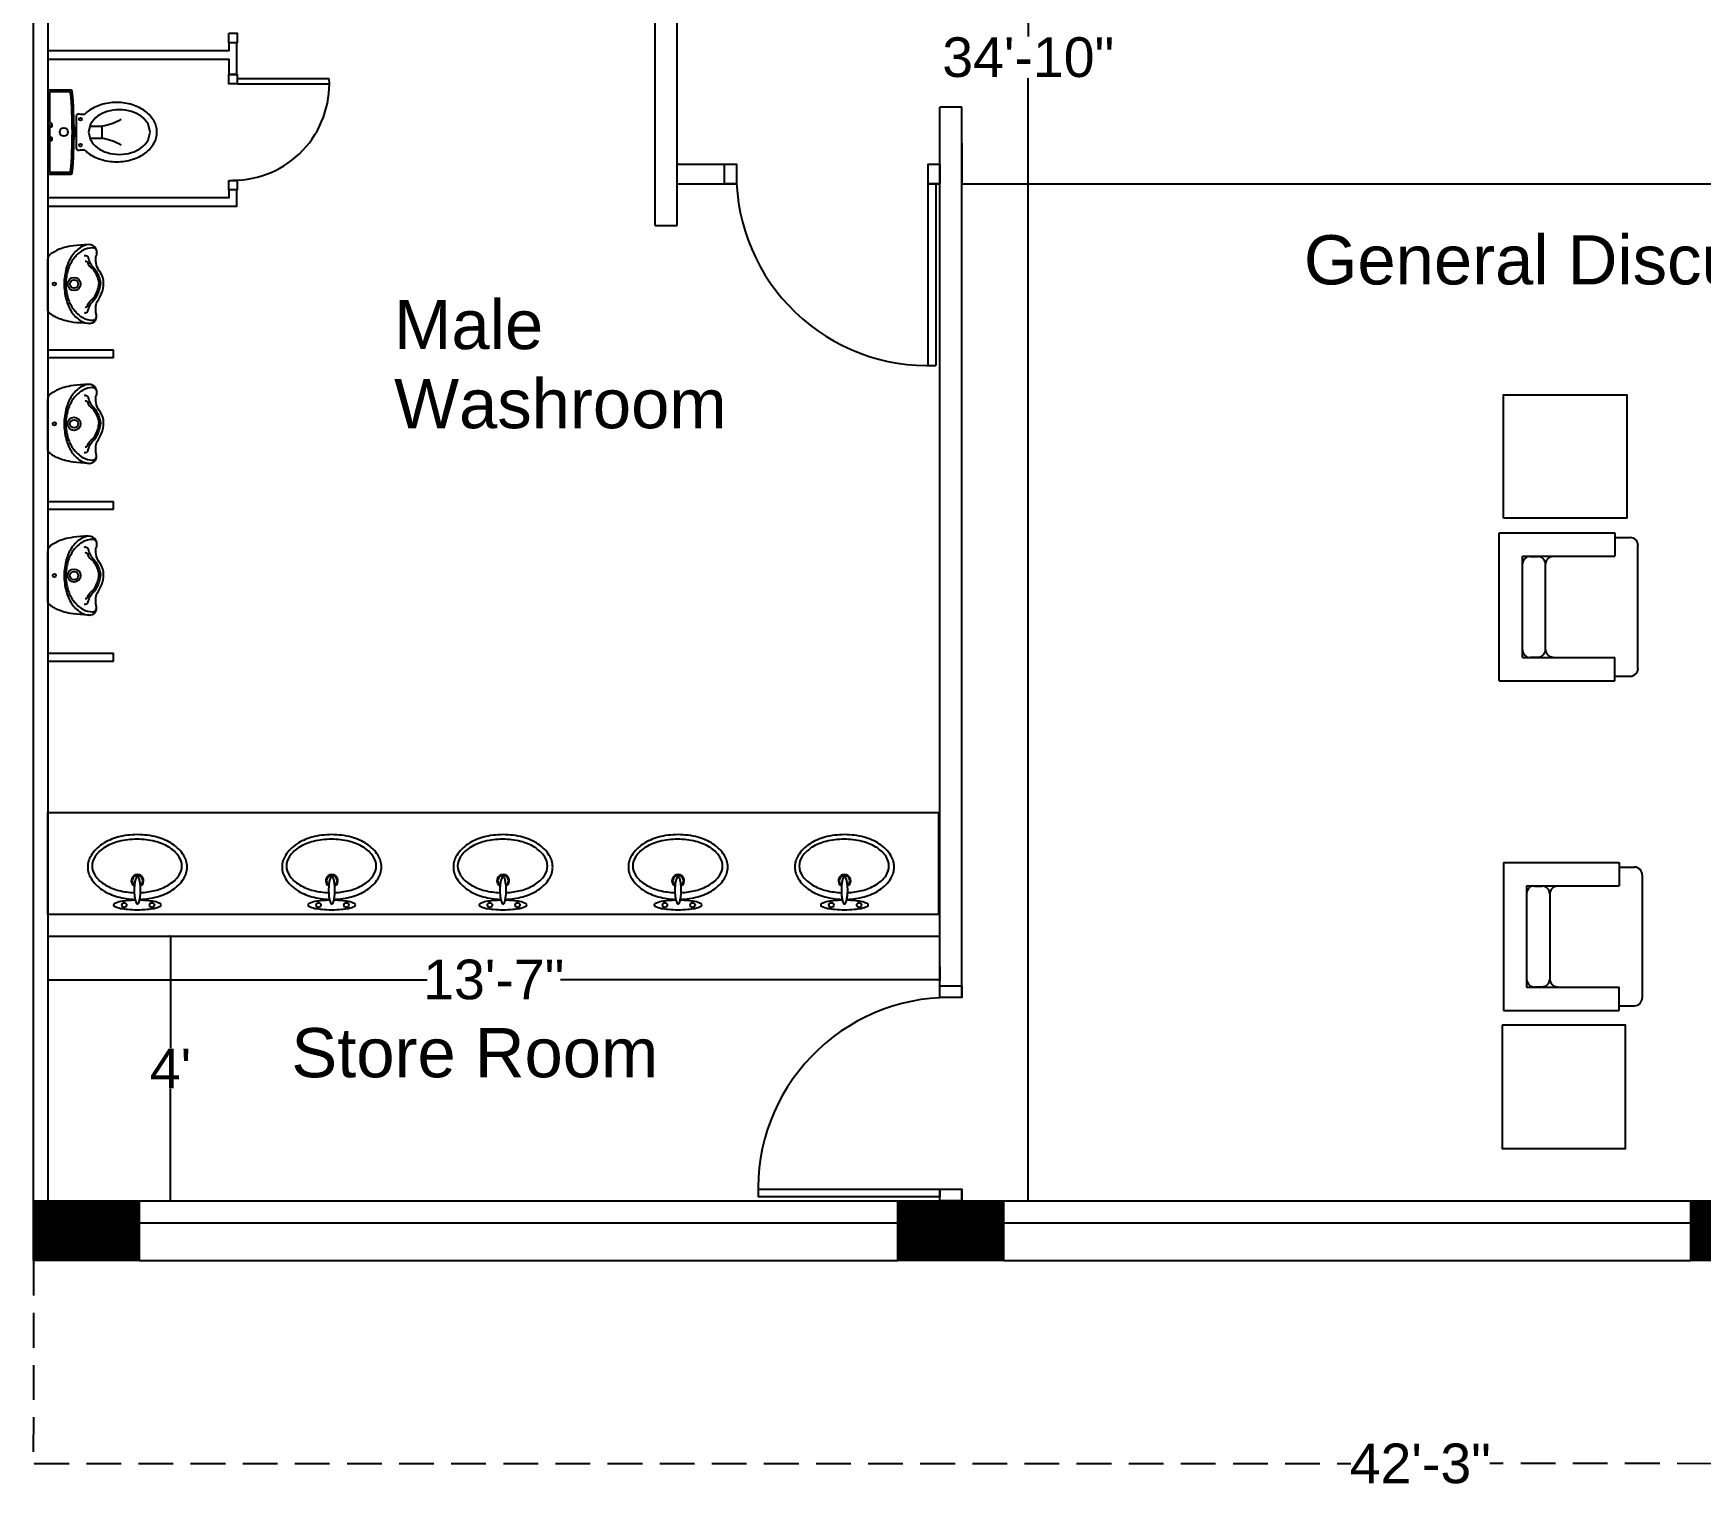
# Model space of a CAD drawing. Header units: inches. Extents: x -913 to 64634, y -1481 to 18188.
# Drawn here: x -557.1 to -252.4, y 2962.3 to 3228.5 of the extents above; entities that cross this region are included whole.
import ezdxf

# ---------------------------------------------------------------- set-up
doc = ezdxf.new("R2010")
doc.units = ezdxf.units.IN
doc.header["$MEASUREMENT"] = 0
doc.header["$PDMODE"] = 2
doc.linetypes.add('HIDDEN', pattern=[9.525, 6.35, -3.175])
for name, color, linetype in [('01', 1, 'Continuous'), ('02', 1, 'Continuous'), ('ARQ-ALV', 3, 'Continuous'), ('Column', 6, 'Continuous'), ('DB wire', 240, 'Continuous'), ('Door', 130, 'Continuous'), ('SB Wire', 11, 'Continuous'), ('Sofa Washroom', 8, 'Continuous'), ('Text', 7, 'Continuous'), ('Wall', 150, 'Continuous'), ('Washroom wall', 244, 'Continuous')]:
    doc.layers.add(name, color=color, linetype=linetype)
doc.styles.get("Standard").update_dxf_attribs({"font": 'arial.ttf'})
doc.dimstyles.get("Standard").update_dxf_attribs({"dimtxt": 7.25, "dimasz": 0.18, "dimexe": 0.18, "dimexo": 0.0625, "dimgap": 0.09, "dimtad": 0, "dimtih": 1, "dimtoh": 1, "dimdec": 0, "dimzin": 0, "dimdsep": 46, "dimlunit": 4, "dimtxsty": 'Standard', "dimcen": 0.09, "dimadec": 0, "dimazin": 0, "dimtfac": 1, "dimtdec": 0, "dimtofl": 0, "dimtmove": 0, "dimatfit": 3, "dimfxl": 1, "dimtolj": 1, "dimtzin": 0, "dimarcsym": 0})

# ---------------------------------------------------------------- blocks, each defined once
blk = doc.blocks.new('15PLAV01')
for points in [[(-12.2, 1.77, 0.142413), (-11.37, -1.08, 0.107169), (-8.62, -3.86, 0.078677), (-4.85, -5.55, 0.066056), (0.01, -6.19, 0.066056), (4.87, -5.55, 0.078677), (8.64, -3.86, 0.107169), (11.39, -1.08, 0.142413), (12.22, 1.77, 0.142413), (11.39, 4.62, 0.107169), (8.64, 7.4, 0.078677), (4.87, 9.09, 0.058254), (0.59, 9.72, 0.058254)], [(-0.57, 9.72, 0.058254), (-4.85, 9.09, 0.078677), (-8.62, 7.4, 0.107169), (-11.37, 4.62, 0.142413), (-12.2, 1.77)], [(0.54, 9.94, 0.016127), (2.42, 10.04, 0.028693), (4.14, 10.28, 0.063192), (5.65, 10.78, 0.287816), (5.85, 11.1, 0.287816), (5.65, 11.42, 0.063192), (4.14, 11.93, 0.028693), (2.42, 12.17, 0.020666), (0.01, 12.27, 0.020666), (-2.4, 12.17, 0.028693), (-4.12, 11.93, 0.063192), (-5.63, 11.42, 0.287816), (-5.83, 11.1, 0.287816)], [(-5.83, 11.1, 0.287816), (-5.63, 10.78, 0.063192), (-4.12, 10.28, 0.028693), (-2.4, 10.04, 0.016127), (-0.52, 9.94, 0.016127)], [(-10.92, 1.51, 0.152986), (-10.2, -0.8, 0.106898), (-7.69, -3.14, 0.074008), (-4.31, -4.53, 0.060597), (0.12, -5.07, 0.060597), (4.54, -4.53, 0.074008), (7.92, -3.14, 0.106898), (10.43, -0.8, 0.152986), (11.16, 1.51, 0.152986), (10.43, 3.83, 0.106898), (7.92, 6.16, 0.074008), (4.54, 7.55, 0.05164), (0.77, 8.08, 0.05164)], [(-0.76, 8.07, 0.048749), (-4.31, 7.55, 0.074008), (-7.69, 6.16, 0.106898), (-10.2, 3.83, 0.152986), (-10.92, 1.51)]]:
    blk.add_lwpolyline(points, format="xyb")
blk.add_lwpolyline([(0.01, 10.84, 0.272053), (-0.21, 10.72, 0.070491), (-0.54, 9.86, 0.032887), (-0.7, 8.86, 0.023829), (-0.77, 7.47, 0.023829), (-0.7, 6.09, 0.032887), (-0.54, 5.09, 0.070491), (-0.21, 4.23, 0.272053), (0.01, 4.1, 0.272053), (0.23, 4.23, 0.070491), (0.56, 5.09, 0.032887), (0.72, 6.09, 0.023829), (0.79, 7.47, 0.023829), (0.72, 8.86, 0.032887), (0.56, 9.86, 0.070491), (0.23, 10.72, 0.272053)], format="xyb", close=True)
for centre in [(-3.57, 11.12), (3.25, 11.12)]:
    blk.add_circle(centre, 0.583)
for radius, start, end in [(1.51, 119.1251, 60.334), (1.3, 123.6128, 55.736)]:
    blk.add_arc((0, 5.14), radius, start, end)
blk = doc.blocks.new('M-MC80')
blk.add_lwpolyline([(-0.4, 0), (-0.4, 0.8), (0.4, 0.8), (0.4, 0)], close=True)
blk = doc.blocks.new('*D105')
at = {"layer": '01', "color": 0, "lineweight": -2, "ltscale": 3, "transparency": 16777216}
for p, q in [((-454.06, 4372.49), (-458.68, 4372.49)), ((-458.5, 4372.31), (-458.5, 4324.08)), ((-458.5, 4268.27), (-458.5, 4316.5)), ((-454.06, 4268.09), (-458.68, 4268.09))]:
    blk.add_line(p, q, dxfattribs=at)
at = {"layer": '01', "color": 0, "ltscale": 3, "transparency": 16777216}
for points in [[(-458.53, 4372.31), (-458.47, 4372.31), (-458.5, 4372.49)], [(-458.53, 4268.27), (-458.47, 4268.27), (-458.5, 4268.09)]]:
    blk.add_solid(points, dxfattribs=at)
at = {"layer": 'DB wire', "color": 0, "linetype": 'HIDDEN', "lineweight": -2, "transparency": 16777216}
for p, q in [((-50.05, 4376), (19.18, 4376)), ((19, 4375.82), (19, 3693.78)), ((19, 3004.28), (19, 3686.32)), ((-50.05, 3004.1), (19.18, 3004.1))]:
    blk.add_line(p, q, dxfattribs=at)
at = {"layer": 'DB wire', "color": 0, "linetype": 'HIDDEN', "transparency": 16777216}
for points in [[(18.97, 4375.82), (19.03, 4375.82), (19, 4376)], [(18.97, 3004.28), (19.03, 3004.28), (19, 3004.1)]]:
    blk.add_solid(points, dxfattribs=at)
at = {"layer": 'Defpoints', "color": 0, "linetype": 'HIDDEN', "transparency": 16777216}
for p in [(-50.11, 4376), (-50.11, 3004.1), (19, 3004.1)]:
    blk.add_point(p, dxfattribs=at)
at = {"layer": 'Defpoints', "color": 0, "ltscale": 3, "transparency": 16777216}
for p in [(-458.5, 4372.49), (-454, 4372.49), (-454, 4268.09)]:
    blk.add_point(p, dxfattribs=at)
at = {"layer": '01', "color": 0, "ltscale": 3, "transparency": 16777216, "insert": (-458.5, 4320.29), "char_height": 7.25, "attachment_point": 5}
blk.add_mtext('\\A1;8\'-8"', dxfattribs=at)
at = {"layer": 'DB wire', "color": 0, "linetype": 'HIDDEN', "transparency": 16777216, "insert": (19, 3690.05), "char_height": 7.25, "attachment_point": 5}
blk.add_mtext('\\A1;114\'-4"', dxfattribs=at)
blk = doc.blocks.new('*D106')
at = {"layer": '01', "color": 0, "lineweight": -2, "ltscale": 3, "transparency": 16777216}
for p, q in [((-538.84, 4360.56), (-538.84, 4360.68)), ((-538.66, 4360.5), (-503.74, 4360.5)), ((-449.43, 4360.5), (-484.34, 4360.5)), ((-449.25, 4360.56), (-449.25, 4360.68))]:
    blk.add_line(p, q, dxfattribs=at)
at = {"layer": '01', "color": 0, "ltscale": 3, "transparency": 16777216}
for points in [[(-538.66, 4360.53), (-538.66, 4360.47), (-538.84, 4360.5)], [(-449.43, 4360.53), (-449.43, 4360.47), (-449.25, 4360.5)]]:
    blk.add_solid(points, dxfattribs=at)
at = {"layer": 'DB wire', "color": 0, "linetype": 'HIDDEN', "lineweight": -2, "transparency": 16777216}
for p, q in [((-557.06, 3004.1), (-557.07, 2966.88)), ((-50.11, 3004.04), (-50.11, 2966.82)), ((-556.89, 2967.06), (-316.28, 2967.03)), ((-50.29, 2967), (-290.9, 2967.03))]:
    blk.add_line(p, q, dxfattribs=at)
at = {"layer": 'DB wire', "color": 0, "linetype": 'HIDDEN', "transparency": 16777216}
for points in [[(-556.89, 2967.09), (-556.89, 2967.03), (-557.07, 2967.06)], [(-50.29, 2967.03), (-50.29, 2966.97), (-50.11, 2967)]]:
    blk.add_solid(points, dxfattribs=at)
at = {"layer": 'Defpoints', "color": 0, "ltscale": 3, "transparency": 16777216}
for p in [(-538.84, 4360.5), (-538.84, 4360.5), (-449.25, 4360.5)]:
    blk.add_point(p, dxfattribs=at)
at = {"layer": 'Defpoints', "color": 0, "linetype": 'HIDDEN', "transparency": 16777216}
for p in [(-557.06, 3004.16), (-50.11, 3004.1), (-50.11, 2967)]:
    blk.add_point(p, dxfattribs=at)
at = {"layer": '01', "color": 0, "ltscale": 3, "transparency": 16777216, "insert": (-494.04, 4360.5), "char_height": 7.25, "attachment_point": 5}
blk.add_mtext('\\A1;7\'-6"', dxfattribs=at)
at = {"layer": 'DB wire', "color": 0, "linetype": 'HIDDEN', "transparency": 16777216, "insert": (-303.59, 2967.03), "char_height": 7.25, "attachment_point": 5}
blk.add_mtext('\\A1;42\'-3"', dxfattribs=at)
blk = doc.blocks.new('*D137')
at = {"layer": '01', "color": 0, "lineweight": -2, "ltscale": 3, "transparency": 16777216}
for p, q in [((-532.06, 3063.48), (-532.18, 3063.48)), ((-532, 3063.3), (-532, 3042.99)), ((-532, 3015.26), (-532, 3035.56)), ((-532.06, 3015.08), (-532.18, 3015.08))]:
    blk.add_line(p, q, dxfattribs=at)
at = {"layer": '01', "color": 0, "ltscale": 3, "transparency": 16777216}
for points in [[(-532.03, 3063.3), (-531.97, 3063.3), (-532, 3063.48)], [(-532.03, 3015.26), (-531.97, 3015.26), (-532, 3015.08)]]:
    blk.add_solid(points, dxfattribs=at)
at = {"layer": 'Defpoints', "color": 0, "ltscale": 3, "transparency": 16777216}
for p in [(-532, 3063.48), (-532, 3063.48), (-532, 3015.08)]:
    blk.add_point(p, dxfattribs=at)
at = {"layer": '01', "color": 0, "ltscale": 3, "transparency": 16777216, "insert": (-532, 3039.28), "char_height": 7.25, "attachment_point": 5}
blk.add_mtext("\\A1;4'", dxfattribs=at)
blk = doc.blocks.new('*D138')
at = {"layer": '01', "color": 0, "lineweight": -2, "ltscale": 3, "transparency": 16777216}
for p, q in [((-554.44, 3057.94), (-554.44, 3055.32)), ((-391.4, 3057.94), (-391.4, 3055.32)), ((-554.26, 3055.5), (-485.12, 3055.5)), ((-391.58, 3055.5), (-460.71, 3055.5))]:
    blk.add_line(p, q, dxfattribs=at)
at = {"layer": '01', "color": 0, "ltscale": 3, "transparency": 16777216}
for points in [[(-554.26, 3055.53), (-554.26, 3055.47), (-554.44, 3055.5)], [(-391.58, 3055.53), (-391.58, 3055.47), (-391.4, 3055.5)]]:
    blk.add_solid(points, dxfattribs=at)
at = {"layer": 'Defpoints', "color": 0, "ltscale": 3, "transparency": 16777216}
for p in [(-554.44, 3058), (-391.4, 3058), (-554.44, 3055.5)]:
    blk.add_point(p, dxfattribs=at)
at = {"layer": '01', "color": 0, "ltscale": 3, "transparency": 16777216, "insert": (-472.92, 3055.5), "char_height": 7.25, "attachment_point": 5}
blk.add_mtext('\\A1;13\'-7"', dxfattribs=at)
blk = doc.blocks.new('*D139')
at = {"layer": '01', "color": 0, "lineweight": -2, "ltscale": 3, "transparency": 16777216}
for p, q in [((-375.31, 3433.15), (-375.42, 3433.15)), ((-375.24, 3432.97), (-375.24, 3227.91)), ((-375.24, 3015.26), (-375.24, 3220.32)), ((-375.31, 3015.08), (-375.42, 3015.08))]:
    blk.add_line(p, q, dxfattribs=at)
at = {"layer": '01', "color": 0, "ltscale": 3, "transparency": 16777216}
for points in [[(-375.27, 3432.97), (-375.21, 3432.97), (-375.24, 3433.15)], [(-375.27, 3015.26), (-375.21, 3015.26), (-375.24, 3015.08)]]:
    blk.add_solid(points, dxfattribs=at)
at = {"layer": 'Defpoints', "color": 0, "ltscale": 3, "transparency": 16777216}
for p in [(-375.24, 3433.15), (-375.24, 3015.08), (-375.24, 3015.08)]:
    blk.add_point(p, dxfattribs=at)
at = {"layer": '01', "color": 0, "ltscale": 3, "transparency": 16777216, "insert": (-375.24, 3224.11), "char_height": 7.25, "attachment_point": 5}
blk.add_mtext('\\A1;34\'-10"', dxfattribs=at)
blk = doc.blocks.new('*D140')
at = {"layer": '01', "color": 0, "lineweight": -2, "ltscale": 3, "transparency": 16777216}
for p, q in [((-387.4, 3208.44), (-387.4, 3200.82)), ((-99.66, 3208.44), (-99.66, 3200.82)), ((-387.22, 3201), (-249.83, 3201)), ((-99.84, 3201), (-237.22, 3201))]:
    blk.add_line(p, q, dxfattribs=at)
at = {"layer": '01', "color": 0, "ltscale": 3, "transparency": 16777216}
for points in [[(-387.22, 3201.03), (-387.22, 3200.97), (-387.4, 3201)], [(-99.84, 3201.03), (-99.84, 3200.97), (-99.66, 3201)]]:
    blk.add_solid(points, dxfattribs=at)
at = {"layer": 'Defpoints', "color": 0, "ltscale": 3, "transparency": 16777216}
for p in [(-387.4, 3208.5), (-99.66, 3208.5), (-387.4, 3201)]:
    blk.add_point(p, dxfattribs=at)
at = {"layer": '01', "color": 0, "ltscale": 3, "transparency": 16777216, "insert": (-243.53, 3201), "char_height": 7.25, "attachment_point": 5}
blk.add_mtext("\\A1;24'", dxfattribs=at)

msp = doc.modelspace()

# ---------------------------------------------------------------- hatches: boundary and pattern name
at = {"layer": 'SB Wire', "linetype": 'HIDDEN'}
h = msp.add_hatch(dxfattribs=at)
h.set_pattern_fill('ANSI31', color=6)
h.set_pattern_definition([(45, (-6940.35894, -9331.38699), (-0.0883883476, 0.0883883476), [])])
h.paths.add_polyline_path([(-537.75, 3004.16), (-537.75, 3015.08), (-557.06, 3015.08), (-557.06, 3004.16)])
h.paths.add_polyline_path([(-399.05, 3004.16), (-379.74, 3004.16), (-379.74, 3015.08), (-399.05, 3015.08)])
h.paths.add_polyline_path([(-254.15, 3015.08), (-254.15, 3004.16), (-234.84, 3004.16), (-234.84, 3015.08)])
h.paths.add_polyline_path([(-69.29, 3015.02), (-69.29, 3004.1), (-49.98, 3004.1), (-49.98, 3015.02)])
h.paths.add_polyline_path([(-69.32, 3433.3), (-50.01, 3433.3), (-50.01, 3444.21), (-69.32, 3444.21)])
h.paths.add_polyline_path([(-537.75, 3433.15), (-537.75, 3444.06), (-557.06, 3444.06), (-557.06, 3433.15)])

# ---------------------------------------------------------------- linework, layer by layer
at = {"layer": '02'}
msp.add_lwpolyline([(-502.99, 3220.22), (-519.83, 3220.22), (-519.83, 3219.27), (-502.97, 3219.27)], dxfattribs=at)
at = {"layer": 'ARQ-ALV'}
msp.add_line((-391.4, 3204.6), (-391.4, 3201), dxfattribs=at)
at = {"layer": 'Column'}
for points in [[(-557.06, 3015.08), (-537.75, 3015.08), (-537.75, 3004.16), (-557.06, 3004.16)], [(-399.05, 3015.08), (-379.74, 3015.08), (-379.74, 3004.16), (-399.05, 3004.16)], [(-254.15, 3015.08), (-234.84, 3015.08), (-234.84, 3004.16), (-254.15, 3004.16)]]:
    msp.add_lwpolyline(points, close=True, dxfattribs=at)
at = {"layer": 'Door'}
for points in [[(-521.35, 3228.52), (-519.83, 3228.52), (-519.83, 3226.8), (-521.35, 3226.8)], [(-521.35, 3220.98), (-519.83, 3220.98), (-519.83, 3219.27), (-521.35, 3219.27)], [(-428.58, 3201), (-430.73, 3201), (-430.73, 3204.6), (-428.58, 3204.6)], [(-391.4, 3201), (-393.54, 3201), (-393.54, 3204.6), (-391.4, 3204.6)], [(-521.35, 3201.64), (-519.83, 3201.64), (-519.83, 3199.93), (-521.35, 3199.93)], [(-391.39, 3052.26), (-391.39, 3054.41), (-387.4, 3054.41), (-387.4, 3052.26)], [(-391.39, 3015.08), (-391.39, 3017.22), (-387.4, 3017.22), (-387.4, 3015.08)]]:
    msp.add_lwpolyline(points, close=True, dxfattribs=at)
for points in [[(-393.54, 3167.76), (-393.54, 3201), (-392.12, 3201), (-392.12, 3167.79)], [(-424.63, 3017.22), (-391.39, 3017.22), (-391.39, 3015.8), (-424.6, 3015.8)]]:
    msp.add_lwpolyline(points, dxfattribs=at)
for centre, radius, start, end in [((-520.59, 3219.27), 17.62, 270, 3.1106), ((-393.54, 3202.8), 35.04, 180, 272.3291), ((-389.59, 3017.22), 35.04, 90, 182.3291)]:
    msp.add_arc(centre, radius, start, end, dxfattribs=at)
at = {"layer": 'Sofa Washroom'}
for p, q in [((-554.44, 3218.13), (-554.44, 3212.05)), ((-550.19, 3218.13), (-554.44, 3218.13)), ((-554.44, 3217.37), (-554.11, 3217.37)), ((-554.44, 3216.77), (-554.11, 3216.77)), ((-554.11, 3217.8), (-554.11, 3212.25)), ((-550.42, 3217.8), (-554.11, 3217.8)), ((-554.44, 3213.76), (-554.11, 3213.76)), ((-554.44, 3213.16), (-554.11, 3213.16)), ((-554.44, 3212.05), (-554, 3211.79)), ((-554.11, 3212.25), (-553.68, 3211.99)), ((-554, 3211.79), (-554, 3211.64)), ((-553.68, 3211.99), (-553.68, 3211.44)), ((-549.21, 3207.39), (-549.21, 3213.52)), ((-546.6, 3211.96), (-546.99, 3210.47)), ((-535.71, 3210.47), (-536.1, 3211.96)), ((-554, 3211.64), (-554.44, 3211.37)), ((-554.44, 3211.37), (-554.44, 3209.54)), ((-554.44, 3209.54), (-554, 3209.27)), ((-554, 3209.12), (-554.44, 3208.86)), ((-554.44, 3208.86), (-554.44, 3202.79)), ((-553.68, 3211.44), (-554.11, 3211.18)), ((-554.11, 3211.18), (-554.11, 3209.73)), ((-554.11, 3209.73), (-553.68, 3209.47)), ((-553.68, 3208.92), (-554.11, 3208.66)), ((-554, 3209.27), (-554, 3209.12)), ((-553.68, 3209.47), (-553.68, 3208.92)), ((-549.62, 3210.46), (-549.62, 3211.27)), ((-549.62, 3211.27), (-549.57, 3211.27)), ((-549.62, 3209.65), (-549.62, 3210.46)), ((-549.57, 3209.65), (-549.62, 3209.65)), ((-549.57, 3211.27), (-549.57, 3210.46)), ((-549.2, 3211.2), (-549.57, 3211.2)), ((-549.57, 3210.46), (-549.57, 3209.65)), ((-549.2, 3209.71), (-549.57, 3209.71)), ((-546.99, 3210.47), (-546.6, 3208.98)), ((-546.7, 3211.57), (-544.46, 3211.57)), ((-546.69, 3209.34), (-544.46, 3209.34)), ((-544.46, 3209.34), (-544.46, 3211.57)), ((-536.1, 3208.98), (-535.71, 3210.47)), ((-554.44, 3207.75), (-554.11, 3207.75)), ((-554.44, 3207.15), (-554.11, 3207.15)), ((-554.11, 3208.66), (-554.11, 3203.11)), ((-554.44, 3204.14), (-554.11, 3204.14)), ((-554.44, 3203.54), (-554.11, 3203.54)), ((-554.44, 3202.79), (-550.19, 3202.79)), ((-554.11, 3203.11), (-550.42, 3203.11)), ((-289.15, 3110.15), (-289.15, 3137.17)), ((-289.15, 3137.17), (-268.03, 3137.17)), ((-268.03, 3137.17), (-268.03, 3132.94)), ((-268.03, 3136.32), (-265.21, 3136.32)), ((-284.93, 3114.38), (-284.93, 3132.94)), ((-284.93, 3132.94), (-268.03, 3132.94)), ((-283.52, 3132.86), (-282.11, 3132.86)), ((-263.81, 3115.8), (-263.81, 3134.91)), ((-263.81, 3112.4), (-263.81, 3134.91)), ((-284.93, 3115.87), (-284.93, 3131.45)), ((-280.7, 3115.87), (-280.7, 3131.45)), ((-284.93, 3114.38), (-268.03, 3114.38)), ((-283.52, 3114.46), (-282.11, 3114.46)), ((-268.03, 3110.15), (-268.03, 3114.38)), ((-289.15, 3110.15), (-268.03, 3110.15)), ((-268.03, 3111), (-265.21, 3111)), ((-288.37, 3076.92), (-288.37, 3049.9)), ((-288.37, 3076.92), (-267.25, 3076.92)), ((-267.25, 3076.92), (-267.25, 3072.69)), ((-267.25, 3076.07), (-264.43, 3076.07)), ((-263.02, 3074.67), (-263.02, 3052.16)), ((-284.15, 3072.69), (-284.15, 3054.13)), ((-284.15, 3072.69), (-267.25, 3072.69)), ((-282.74, 3072.61), (-281.33, 3072.61)), ((-284.15, 3071.2), (-284.15, 3055.62)), ((-279.92, 3071.2), (-279.92, 3055.62)), ((-263.02, 3071.26), (-263.02, 3052.16)), ((-284.15, 3054.13), (-267.25, 3054.13)), ((-282.74, 3054.21), (-281.33, 3054.21)), ((-267.25, 3049.9), (-267.25, 3054.13)), ((-267.25, 3050.75), (-264.43, 3050.75)), ((-288.37, 3049.9), (-267.25, 3049.9))]:
    msp.add_line(p, q, dxfattribs=at)
for points in [[(-546.97, 3189.89), (-547.73, 3189.86), (-548.47, 3189.81), (-549.13, 3189.75), (-549.71, 3189.69), (-550.21, 3189.61), (-550.66, 3189.53), (-551.06, 3189.44), (-551.42, 3189.35), (-551.75, 3189.25), (-552.06, 3189.14), (-552.34, 3189.03), (-552.6, 3188.92), (-552.83, 3188.81), (-553.04, 3188.7), (-553.23, 3188.6), (-553.4, 3188.5), (-553.55, 3188.41), (-553.68, 3188.33), (-553.79, 3188.25), (-553.89, 3188.18), (-553.97, 3188.11), (-554.04, 3188.04), (-554.11, 3187.98), (-554.17, 3187.91), (-554.22, 3187.85), (-554.27, 3187.78), (-554.32, 3187.71), (-554.36, 3187.62), (-554.39, 3187.51), (-554.41, 3187.39), (-554.43, 3187.24)], [(-554.44, 3178.19), (-554.43, 3187.24)], [(-546.87, 3175.47), (-547.73, 3175.51), (-548.47, 3175.56), (-549.13, 3175.62), (-549.71, 3175.68), (-550.21, 3175.76), (-550.66, 3175.84), (-551.06, 3175.93), (-551.42, 3176.02), (-551.75, 3176.13), (-552.06, 3176.23), (-552.34, 3176.34), (-552.6, 3176.45), (-552.83, 3176.56), (-553.04, 3176.67), (-553.23, 3176.77), (-553.4, 3176.87), (-553.55, 3176.96), (-553.68, 3177.04), (-553.79, 3177.12), (-553.89, 3177.19), (-553.97, 3177.26), (-554.04, 3177.33), (-554.11, 3177.4), (-554.17, 3177.46), (-554.22, 3177.52), (-554.27, 3177.59), (-554.32, 3177.67), (-554.36, 3177.75), (-554.39, 3177.86), (-554.41, 3177.98), (-554.43, 3178.13), (-554.44, 3178.19)], [(-546.97, 3164.33), (-547.73, 3164.3), (-548.47, 3164.25), (-549.13, 3164.19), (-549.71, 3164.12), (-550.21, 3164.05), (-550.66, 3163.97), (-551.06, 3163.88), (-551.42, 3163.78), (-551.75, 3163.68), (-552.06, 3163.57), (-552.34, 3163.46), (-552.6, 3163.35), (-552.83, 3163.25), (-553.04, 3163.14), (-553.23, 3163.03), (-553.4, 3162.94), (-553.55, 3162.85), (-553.68, 3162.76), (-553.79, 3162.68), (-553.89, 3162.61), (-553.97, 3162.54), (-554.04, 3162.47), (-554.11, 3162.41), (-554.17, 3162.35), (-554.22, 3162.28), (-554.27, 3162.22), (-554.32, 3162.14), (-554.36, 3162.05), (-554.39, 3161.95), (-554.41, 3161.82), (-554.43, 3161.68)], [(-554.44, 3152.62), (-554.43, 3161.68)], [(-546.87, 3149.9), (-547.73, 3149.94), (-548.47, 3149.99), (-549.13, 3150.05), (-549.71, 3150.12), (-550.21, 3150.19), (-550.66, 3150.27), (-551.06, 3150.36), (-551.42, 3150.46), (-551.75, 3150.56), (-552.06, 3150.67), (-552.34, 3150.77), (-552.6, 3150.88), (-552.83, 3150.99), (-553.04, 3151.1), (-553.23, 3151.2), (-553.4, 3151.3), (-553.55, 3151.39), (-553.68, 3151.48), (-553.79, 3151.55), (-553.89, 3151.63), (-553.97, 3151.7), (-554.04, 3151.76), (-554.11, 3151.83), (-554.17, 3151.89), (-554.22, 3151.96), (-554.27, 3152.02), (-554.32, 3152.1), (-554.36, 3152.19), (-554.39, 3152.29), (-554.41, 3152.42), (-554.43, 3152.56), (-554.44, 3152.62)], [(-546.97, 3136.59), (-547.73, 3136.56), (-548.47, 3136.51), (-549.13, 3136.45), (-549.71, 3136.38), (-550.21, 3136.31), (-550.66, 3136.22), (-551.06, 3136.14), (-551.42, 3136.04), (-551.75, 3135.94), (-552.06, 3135.83), (-552.34, 3135.72), (-552.6, 3135.61), (-552.83, 3135.5), (-553.04, 3135.4), (-553.23, 3135.29), (-553.4, 3135.2), (-553.55, 3135.11), (-553.68, 3135.02), (-553.79, 3134.94), (-553.89, 3134.87), (-553.97, 3134.8), (-554.04, 3134.73), (-554.11, 3134.67), (-554.17, 3134.6), (-554.22, 3134.54), (-554.27, 3134.47), (-554.32, 3134.4), (-554.36, 3134.31), (-554.39, 3134.21), (-554.41, 3134.08), (-554.43, 3133.93)], [(-554.44, 3124.88), (-554.43, 3133.93)], [(-546.87, 3122.16), (-547.73, 3122.2), (-548.47, 3122.25), (-549.13, 3122.31), (-549.71, 3122.38), (-550.21, 3122.45), (-550.66, 3122.53), (-551.06, 3122.62), (-551.42, 3122.72), (-551.75, 3122.82), (-552.06, 3122.92), (-552.34, 3123.03), (-552.6, 3123.14), (-552.83, 3123.25), (-553.04, 3123.36), (-553.23, 3123.46), (-553.4, 3123.56), (-553.55, 3123.65), (-553.68, 3123.74), (-553.79, 3123.81), (-553.89, 3123.89), (-553.97, 3123.96), (-554.04, 3124.02), (-554.11, 3124.09), (-554.17, 3124.15), (-554.22, 3124.22), (-554.27, 3124.28), (-554.32, 3124.36), (-554.36, 3124.45), (-554.39, 3124.55), (-554.41, 3124.67), (-554.43, 3124.82), (-554.44, 3124.88)]]:
    msp.add_lwpolyline(points, dxfattribs=at)
for points in [[(-546.97, 3189.89, 0.119593), (-548.38, 3189.42, 0.107169), (-550.03, 3187.8, 0.078682), (-551.04, 3185.58, 0.066063), (-551.43, 3182.71, 0.066063), (-551.06, 3179.83, 0.078682), (-550.07, 3177.6, 0.107169), (-548.43, 3175.96, 0.142401), (-546.75, 3175.47, 0.142401)], [(-546.21, 3189.3, 0.127699), (-548.01, 3188.83, 0.106184), (-549.69, 3187.36, 0.085379), (-550.74, 3185.3, 0.074867), (-551.13, 3182.69, 0.074867), (-550.74, 3180.08, 0.085379), (-549.69, 3178.01, 0.106184), (-548.01, 3176.54, 0.127699), (-546.21, 3176.07, 0.127699)], [(-547.78, 3187.91, -0.464563), (-547.02, 3187.41, 0.167632), (-545.94, 3185.59, -0.095318), (-544.89, 3183.41, -0.050009), (-544.81, 3182.69, 0.218261)], [(-546.87, 3175.47, 0.520415), (-545.57, 3177.24, -0.151702), (-545.41, 3179.48, 0.059081), (-544.61, 3180.93, 0.243177), (-544.77, 3184.82, -0.213207), (-545.64, 3187.67, 0.594434), (-546.97, 3189.89, -0.234778)], [(-547.62, 3186.86, -0.415723), (-547.19, 3186.71, 0.170209), (-546.16, 3185.39, -0.093621), (-545.18, 3183.34, -0.049452), (-545.11, 3182.68, -0.049452)], [(-547.78, 3177.46, 0.464563), (-547.02, 3177.96, -0.167632), (-545.94, 3179.78, 0.095318), (-544.89, 3181.96, 0.050009), (-544.81, 3182.69, -0.218261)], [(-547.62, 3178.51, 0.415723), (-547.19, 3178.66, -0.170209), (-546.16, 3179.99, 0.093621), (-545.18, 3182.03, 0.049452), (-545.11, 3182.69, 0.049452)], [(-546.97, 3164.33, 0.119593), (-548.38, 3163.86, 0.107169), (-550.03, 3162.24, 0.078682), (-551.04, 3160.01, 0.066063), (-551.43, 3157.14, 0.066063), (-551.06, 3154.26, 0.078682), (-550.07, 3152.03, 0.107169), (-548.43, 3150.4, 0.142401), (-546.75, 3149.9, 0.142401)], [(-546.21, 3163.74, 0.127699), (-548.01, 3163.27, 0.106184), (-549.69, 3161.8, 0.085379), (-550.74, 3159.73, 0.074867), (-551.13, 3157.12, 0.074867), (-550.74, 3154.51, 0.085379), (-549.69, 3152.44, 0.106184), (-548.01, 3150.97, 0.127699), (-546.21, 3150.5, 0.127699)], [(-546.87, 3149.9, 0.520415), (-545.57, 3151.67, -0.151702), (-545.41, 3153.92, 0.059081), (-544.61, 3155.36, 0.243177), (-544.77, 3159.26, -0.213207), (-545.64, 3162.1, 0.594434), (-546.97, 3164.33, -0.234778)], [(-547.78, 3162.34, -0.464563), (-547.02, 3161.85, 0.167632), (-545.94, 3160.03, -0.095318), (-544.89, 3157.84, -0.050009), (-544.81, 3157.12, 0.218261)], [(-547.62, 3161.29, -0.415723), (-547.19, 3161.15, 0.170209), (-546.16, 3159.82, -0.093621), (-545.18, 3157.77, -0.049452), (-545.11, 3157.12, -0.049452)], [(-547.78, 3151.9, 0.464563), (-547.02, 3152.39, -0.167632), (-545.94, 3154.21, 0.095318), (-544.89, 3156.4, 0.050009), (-544.81, 3157.12, -0.218261)], [(-547.62, 3152.95, 0.415723), (-547.19, 3153.09, -0.170209), (-546.16, 3154.42, 0.093621), (-545.18, 3156.47, 0.049452), (-545.11, 3157.12, 0.049452)], [(-546.97, 3136.59, 0.119593), (-548.38, 3136.11, 0.107169), (-550.03, 3134.5, 0.078682), (-551.04, 3132.27, 0.066063), (-551.43, 3129.4, 0.066063), (-551.06, 3126.52, 0.078682), (-550.07, 3124.29, 0.107169), (-548.43, 3122.66, 0.142401), (-546.75, 3122.16, 0.142401)], [(-546.21, 3136, 0.127699), (-548.01, 3135.53, 0.106184), (-549.69, 3134.06, 0.085379), (-550.74, 3131.99, 0.074867), (-551.13, 3129.38, 0.074867), (-550.74, 3126.77, 0.085379), (-549.69, 3124.7, 0.106184), (-548.01, 3123.23, 0.127699), (-546.21, 3122.76, 0.127699)], [(-546.87, 3122.16, 0.520415), (-545.57, 3123.93, -0.151702), (-545.41, 3126.18, 0.059081), (-544.61, 3127.62, 0.243177), (-544.77, 3131.51, -0.213207), (-545.64, 3134.36, 0.594434), (-546.97, 3136.59, -0.234778)], [(-547.78, 3134.6, -0.464563), (-547.02, 3134.11, 0.167632), (-545.94, 3132.29, -0.095318), (-544.89, 3130.1, -0.050009), (-544.81, 3129.38, 0.218261)], [(-547.62, 3133.55, -0.415723), (-547.19, 3133.41, 0.170209), (-546.16, 3132.08, -0.093621), (-545.18, 3130.03, -0.049452), (-545.11, 3129.38, -0.049452)], [(-547.78, 3124.16, 0.464563), (-547.02, 3124.65, -0.167632), (-545.94, 3126.47, 0.095318), (-544.89, 3128.66, 0.050009), (-544.81, 3129.38, -0.218261)], [(-547.62, 3125.21, 0.415723), (-547.19, 3125.35, -0.170209), (-546.16, 3126.68, 0.093621), (-545.18, 3128.72, 0.049452), (-545.11, 3129.38, 0.049452)]]:
    msp.add_lwpolyline(points, format="xyb", dxfattribs=at)
at = {"layer": 'Sofa Washroom', "ltscale": 3}
msp.add_lwpolyline([(-554.39, 3067.47), (-554.39, 3086.07), (-391.65, 3086.07), (-391.65, 3067.47)], dxfattribs=at)
at = {"layer": 'Sofa Washroom'}
for centre, radius in [((-548.43, 3212.81), 0.244), ((-551.49, 3210.46), 0.754), ((-548.43, 3208.1), 0.244), ((-553.23, 3182.69), 0.301), ((-549.62, 3182.69), 1.2), ((-549.62, 3182.69), 0.752), ((-553.23, 3157.12), 0.301), ((-549.62, 3157.12), 1.2), ((-549.62, 3157.12), 0.752), ((-553.23, 3129.38), 0.301), ((-549.62, 3129.38), 1.2), ((-549.62, 3129.38), 0.752)]:
    msp.add_circle(centre, radius, dxfattribs=at)
for centre, radius, start, end in [((-550.19, 3217.89), 0.234, 5.1196, 90), ((-633.39, 3210.44), 83.77, 0.0124, 5.1196), ((-550.42, 3217.64), 0.166, 4.9598, 90), ((-633.39, 3210.44), 83.45, 0.0124, 4.9598), ((-542.52, 3208.12), 7.64, 106.9261, 126.3045), ((-541.84, 3205.87), 10, 90, 106.9261), ((-541.84, 3205.87), 10, 73.0739, 90), ((-541.15, 3208.12), 7.64, 53.6955, 73.0739), ((-548.56, 3212.96), 0.857, 101.5708, 139.4951), ((-548.05, 3216.81), 3.08, 257.347, 276.9416), ((-543.57, 3209.55), 5.87, 126.3045, 134.3819), ((-542.72, 3209.74), 4.46, 125.8906, 150.2127), ((-541.89, 3208.59), 5.88, 106.6854, 125.8906), ((-546.44, 3222.51), 11.11, 280.2243, 299.2062), ((-541.35, 3206.78), 7.77, 90, 106.6854), ((-541.35, 3206.78), 7.77, 73.3146, 90), ((-540.81, 3208.59), 5.88, 54.1094, 73.3146), ((-539.98, 3209.74), 4.46, 29.7873, 54.1094), ((-540.11, 3209.55), 5.87, 29.4139, 53.6955), ((-538.5, 3210.46), 4.03, 0, 29.4139), ((-633.39, 3210.47), 83.45, 355.0402, 359.9876), ((-633.39, 3210.47), 83.77, 354.8804, 359.9876), ((-542.72, 3211.2), 4.46, 209.7873, 234.1094), ((-546.44, 3198.4), 11.11, 60.7938, 79.7757), ((-539.98, 3211.2), 4.46, 305.8906, 330.2127), ((-538.5, 3210.46), 4.03, 330.5861, 0), ((-548.56, 3207.95), 0.857, 220.5049, 258.4292), ((-548.05, 3204.1), 3.08, 83.0584, 102.653), ((-543.57, 3211.36), 5.87, 225.6181, 233.6955), ((-542.52, 3212.79), 7.64, 233.6955, 253.0739), ((-541.89, 3212.34), 5.88, 234.1094, 253.3146), ((-541.35, 3214.16), 7.77, 253.3146, 270), ((-541.35, 3214.16), 7.77, 270, 286.6854), ((-540.81, 3212.34), 5.88, 286.6854, 305.8906), ((-541.15, 3212.79), 7.64, 286.9261, 306.3045), ((-540.11, 3211.36), 5.87, 306.3045, 330.5861), ((-550.42, 3203.27), 0.166, 270, 355.0402), ((-550.19, 3203.02), 0.234, 270, 354.8804), ((-541.84, 3215.04), 10, 253.0739, 270), ((-541.84, 3215.04), 10, 270, 286.9261), ((-546.18, 3188.57), 0.734, 14.4631, 91.7821), ((-546.24, 3176.8), 0.734, 267.9368, 0.2788), ((-546.18, 3163), 0.734, 14.4631, 91.7821), ((-546.24, 3151.24), 0.734, 267.9368, 0.2788), ((-546.18, 3135.26), 0.734, 14.4631, 91.7821), ((-265.21, 3134.91), 1.41, 0, 90), ((-283.52, 3131.51), 1.41, 102.0533, 180), ((-282.11, 3131.45), 1.41, 0, 90), ((-279.3, 3131.44), 1.41, 90, 180), ((-546.24, 3123.5), 0.734, 267.9368, 0.2788), ((-283.52, 3115.8), 1.41, 180, 257.9467), ((-282.11, 3115.87), 1.41, 270, 0), ((-279.3, 3115.88), 1.41, 180, 270), ((-265.21, 3112.4), 1.41, 270, 0), ((-264.43, 3074.67), 1.41, 0, 90), ((-282.74, 3071.26), 1.41, 102.0533, 180), ((-281.33, 3071.2), 1.41, 0, 90), ((-278.51, 3071.19), 1.41, 90, 180), ((-282.74, 3055.56), 1.41, 180, 257.9467), ((-281.33, 3055.62), 1.41, 270, 0), ((-278.51, 3055.63), 1.41, 180, 270), ((-264.43, 3052.16), 1.41, 270, 0)]:
    msp.add_arc(centre, radius, start, end, dxfattribs=at)
at = {"layer": 'Wall'}
for p, q in [((-557.06, 3015.08), (-557.06, 3433.15)), ((-554.44, 3433.15), (-554.44, 3015.08)), ((-443.4, 3193.36), (-443.4, 3317.93)), ((-439.4, 3193.36), (-439.4, 3317.93)), ((-391.4, 3052.22), (-391.4, 3215)), ((-387.4, 3215), (-391.4, 3215)), ((-387.4, 3052.26), (-387.4, 3215)), ((-439.4, 3204.6), (-428.58, 3204.6)), ((-439.4, 3204.6), (-428.58, 3204.6)), ((-393.54, 3204.6), (-391.4, 3204.6)), ((-393.54, 3204.6), (-391.4, 3204.6)), ((-439.4, 3200.99), (-428.53, 3200.99)), ((-393.54, 3200.99), (-391.4, 3200.99)), ((-443.4, 3193.36), (-439.4, 3193.36)), ((-554.44, 3067.48), (-443.4, 3067.48)), ((-443.4, 3067.48), (-391.4, 3067.48)), ((-554.44, 3063.48), (-443.4, 3063.48)), ((-443.4, 3063.48), (-391.4, 3063.48)), ((-391.4, 3015.08), (-391.4, 3017.22)), ((-387.4, 3015.08), (-387.4, 3017.22)), ((-537.75, 3015.08), (-399.05, 3015.08)), ((-379.74, 3015.08), (-254.15, 3015.08)), ((-537.75, 3011.08), (-399.05, 3011.08)), ((-379.74, 3011.08), (-254.15, 3011.08)), ((-537.75, 3004.16), (-399.05, 3004.16)), ((-379.74, 3004.16), (-254.15, 3004.16))]:
    msp.add_line(p, q, dxfattribs=at)
at = {"layer": 'Washroom wall'}
for p, q in [((-519.85, 3226.8), (-521.35, 3226.8)), ((-519.85, 3220.98), (-521.35, 3220.98)), ((-519.85, 3199.93), (-521.35, 3199.93)), ((-542.4, 3169.18), (-542.4, 3170.68)), ((-542.4, 3141.44), (-542.4, 3142.94)), ((-542.4, 3113.7), (-542.4, 3115.2))]:
    msp.add_line(p, q, dxfattribs=at)
for points in [[(-521.35, 3226.8), (-521.35, 3225.3), (-554.44, 3225.3)], [(-519.85, 3220.98), (-519.85, 3226.8)], [(-554.44, 3223.79), (-521.35, 3223.79), (-521.35, 3220.98)], [(-521.35, 3199.93), (-521.35, 3198.42), (-554.44, 3198.42)], [(-554.44, 3196.92), (-519.85, 3196.92), (-519.85, 3199.93)], [(-554.44, 3170.68), (-542.4, 3170.68)], [(-542.4, 3169.18), (-554.44, 3169.18)], [(-554.44, 3142.94), (-542.4, 3142.94)], [(-542.4, 3141.44), (-554.44, 3141.44)], [(-554.44, 3115.2), (-542.4, 3115.2)], [(-542.4, 3113.7), (-554.44, 3113.7)]]:
    msp.add_lwpolyline(points, dxfattribs=at)

# ---------------------------------------------------------------- block references
at = {"layer": 'Sofa Washroom', "xscale": 28.16382793200313, "yscale": 28.16382793200313, "zscale": 28.16382793200313}
msp.add_blockref('M-MC80', (-277.11, 3139.87), dxfattribs=at)
at = {"layer": 'Sofa Washroom', "rotation": 180}
for name, p, xscale, yscale, zscale in [('15PLAV01', (-538.04, 3077.42), 0.7435972083101093, 0.7435972083101093, 0.7435972083101093), ('15PLAV01', (-502.52, 3077.42), 0.7435972083101093, 0.7435972083101093, 0.7435972083101093), ('15PLAV01', (-471.22, 3077.42), 0.7435972083101093, 0.7435972083101093, 0.7435972083101093), ('15PLAV01', (-439.23, 3077.42), 0.7435972083101093, 0.7435972083101093, 0.7435972083101093), ('15PLAV01', (-408.81, 3077.42), 0.7435972083101093, 0.7435972083101093, 0.7435972083101093), ('M-MC80', (-277.35, 3047.2), -28.16382793200313, 28.16382793200313, 28.16382793200313)]:
    msp.add_blockref(name, p, dxfattribs=dict(at, xscale=xscale, yscale=yscale, zscale=zscale))

# ---------------------------------------------------------------- texts
at = {"layer": 'Text'}
for s, p in [('General Discussion Area', (-324.86, 3182.61)), ('Male ', (-491.13, 3170.78)), ('Washroom', (-491.13, 3156.32)), ('Store Room', (-509.92, 3037.66))]:
    msp.add_text(s, height=9, dxfattribs=at).set_placement(p)

# ---------------------------------------------------------------- dimensions: what is measured, and where the dimension line sits
at = {"layer": '01', "ltscale": 3}
for p1, p2, distance, picture, middle in [((-454, 4268.09), (-454, 4372.49), 4.5, '*D105', (-458.5, 4320.29)), ((-449.25, 4360.5), (-538.84, 4360.5), 0, '*D106', (-494.04, 4360.5)), ((-375.24, 3433.15), (-375.24, 3015.08), 0, '*D139', (-375.24, 3224.11)), ((-99.66, 3208.5), (-387.4, 3208.5), 7.5, '*D140', (-243.53, 3201)), ((-532, 3015.08), (-532, 3063.48), 0, '*D137', (-532, 3039.28)), ((-391.4, 3058), (-554.44, 3058), 2.5, '*D138', (-472.92, 3055.5))]:
    dim = msp.add_aligned_dim(p1=p1, p2=p2, distance=distance, dimstyle='Standard', dxfattribs=at)
    dim.commit()
    dim.dimension.update_dxf_attribs({"geometry": picture, "text_midpoint": middle})
at = {"layer": 'DB wire', "linetype": 'HIDDEN'}
for p1, distance, picture, middle in [((-50.11, 4376), 69.11, '*D105', (19, 3690.05)), ((-557.06, 3004.16), -37.1, '*D106', (-303.59, 2967.03))]:
    dim = msp.add_aligned_dim(p1=p1, p2=(-50.11, 3004.1), distance=distance, dimstyle='Standard', dxfattribs=at)
    dim.commit()
    dim.dimension.update_dxf_attribs({"geometry": picture, "text_midpoint": middle})

doc.saveas('drawing.dxf')
